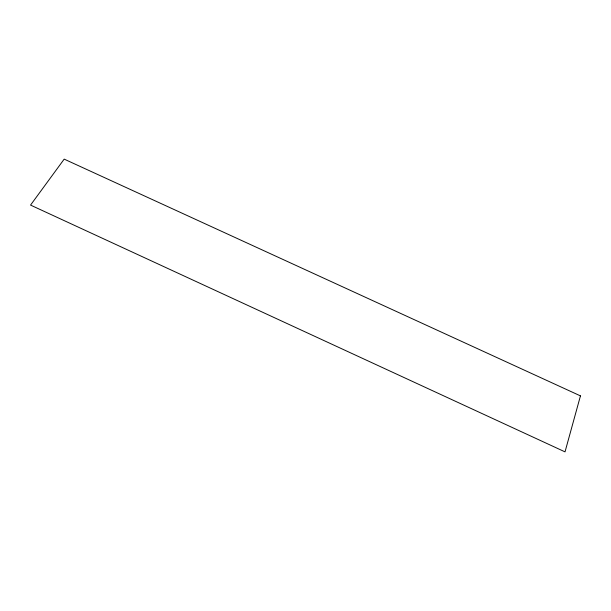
<?xml version="1.0" encoding="UTF-8"?>
<svg xmlns="http://www.w3.org/2000/svg" width="611" height="611" viewBox="0 0 611 611"><rect width="100%" height="100%" fill="white"/><g stroke="black" fill="none" stroke-linecap="round" stroke-linejoin="round"><path stroke-width="0.92" d="M580.45 395.882L565.022 451.873L30.55 205.09L64.186 159.127L580.45 395.882"/></g></svg>
